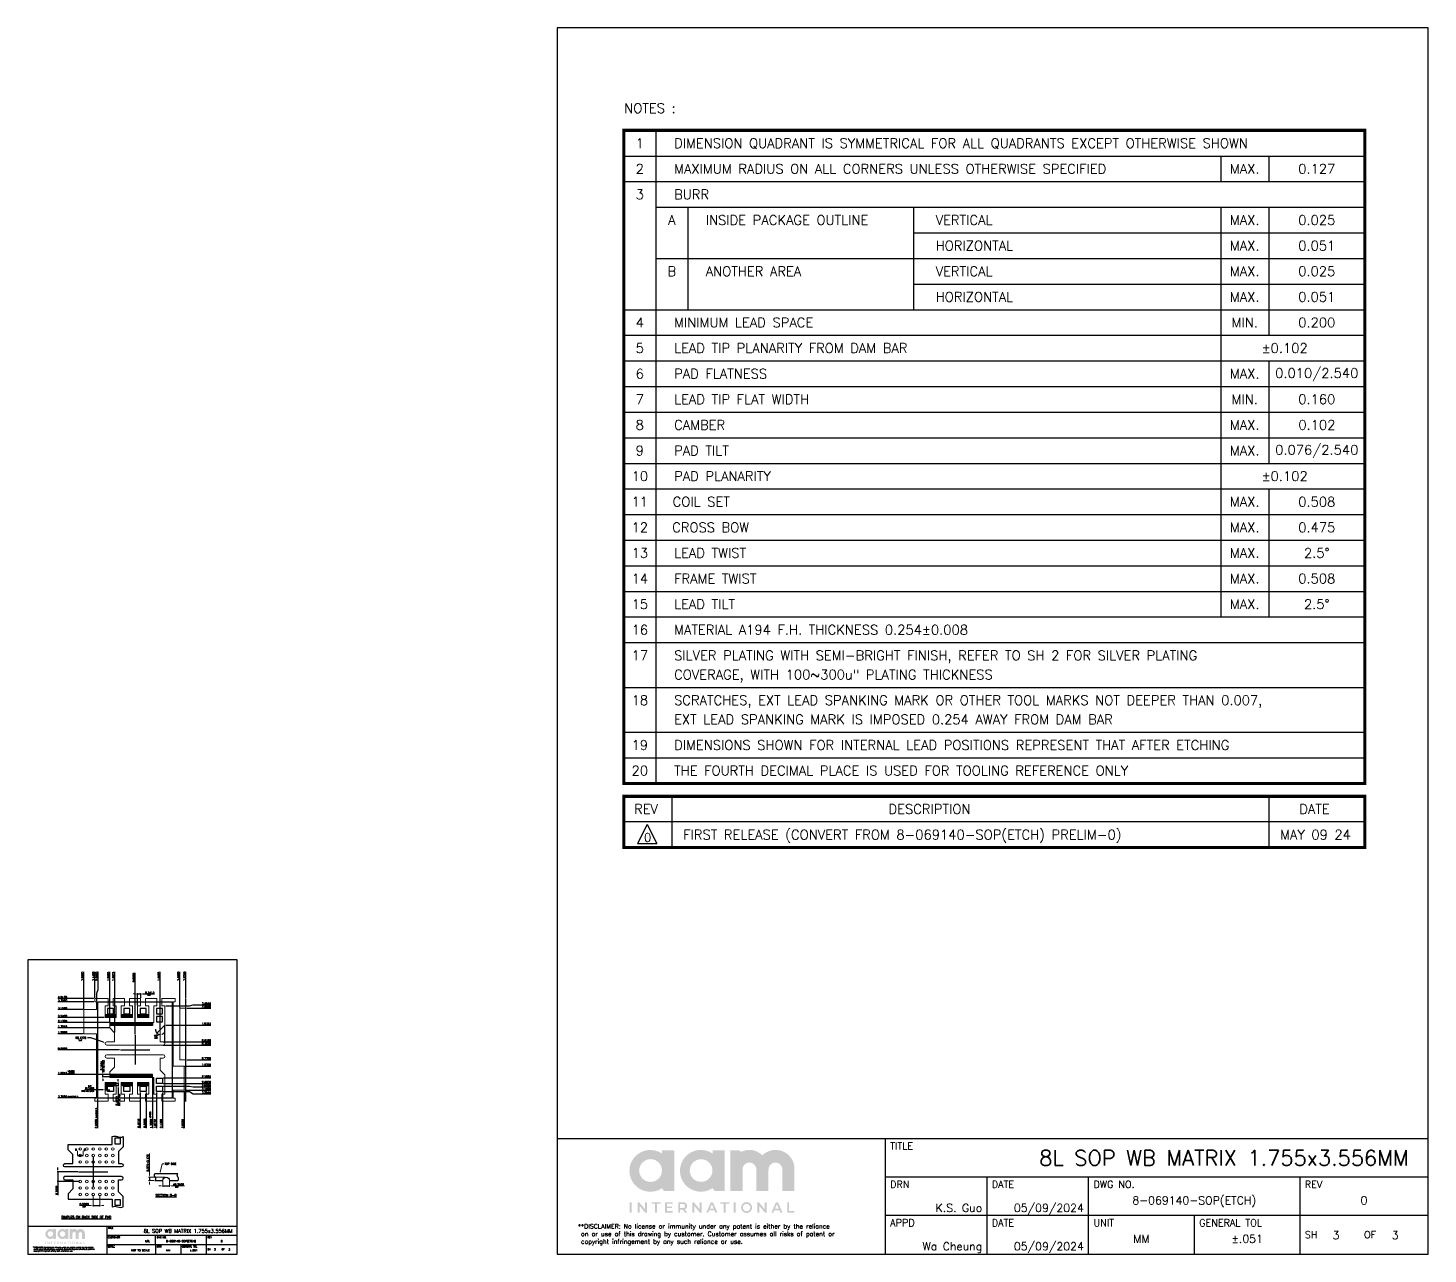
# Model space of a CAD drawing. Extents: x 1255 to 1552, y 205 to 435.
# Drawn here: x 1442.9 to 1552.2, y 204.8 to 300.5 of the extents above; entities that cross this region are included whole.
import ezdxf
from ezdxf.enums import TextEntityAlignment as Align
from ezdxf.lldxf.tags import DXFTag

# ---------------------------------------------------------------- set-up
doc = ezdxf.new("R2010")
doc.units = 0
for name, color, linetype in [('CEN', 2, 'CENTER'), ('COIN-LINE', 4, 'Continuous'), ('DIM', 7, 'Continuous'), ('DRAWING-SHEET', 6, 'Continuous'), ('LF-LINE', 1, 'Continuous'), ('PKG-OUT', 3, 'HIDDEN'), ('PLOTTING-AREA', 5, 'Continuous')]:
    doc.layers.add(name, color=color, linetype=linetype)
doc.styles.add('5.0-8.0 UNIT', font='SIMPLEX.shx', dxfattribs={"height": 0.15})
doc.styles.add('SIMPLEX', font='SIMPLEX.shx', dxfattribs={"height": 1})
tags = doc.linetypes.add('CENTER', pattern=[2, 1.25, -0.25, 0.25, -0.25]).pattern_tags.tags
tags[10:11] = [DXFTag(74, 4), DXFTag(75, 0), DXFTag(340, '0'), DXFTag(46, 1.0), DXFTag(50, 0.0), DXFTag(44, 0.0), DXFTag(45, 0.0)]
tags[8:9] = [DXFTag(74, 4), DXFTag(75, 0), DXFTag(340, '0'), DXFTag(46, 1.0), DXFTag(50, 0.0), DXFTag(44, 0.0), DXFTag(45, 0.0)]
tags[6:7] = [DXFTag(74, 4), DXFTag(75, 0), DXFTag(340, '0'), DXFTag(46, 1.0), DXFTag(50, 0.0), DXFTag(44, 0.0), DXFTag(45, 0.0)]
tags[4:5] = [DXFTag(74, 4), DXFTag(75, 0), DXFTag(340, '0'), DXFTag(46, 1.0), DXFTag(50, 0.0), DXFTag(44, 0.0), DXFTag(45, 0.0)]
tags = doc.linetypes.add('HIDDEN', pattern=[0.375, 0.25, -0.125]).pattern_tags.tags
tags[6:7] = [DXFTag(74, 4), DXFTag(75, 0), DXFTag(340, '0'), DXFTag(46, 1.0), DXFTag(50, 0.0), DXFTag(44, 0.0), DXFTag(45, 0.0)]
tags[4:5] = [DXFTag(74, 4), DXFTag(75, 0), DXFTag(340, '0'), DXFTag(46, 1.0), DXFTag(50, 0.0), DXFTag(44, 0.0), DXFTag(45, 0.0)]
doc.dimstyles.new('5.0-8.0 UNIT', dxfattribs={"dimtxt": 0.15, "dimasz": 0.16, "dimexe": 0.05, "dimexo": 0.05, "dimgap": 0.025, "dimtad": 1, "dimdec": 4, "dimzin": 1, "dimdsep": 46, "dimtxsty": '5.0-8.0 UNIT', "dimcen": 0.0625, "dimdle": 1.25, "dimadec": 0, "dimazin": 0, "dimtfac": 1, "dimtdec": 4, "dimtmove": 0, "dimatfit": 3, "dimfxl": 0, "dimtolj": 1, "dimtzin": 0, "dimarcsym": 0})

# ---------------------------------------------------------------- blocks, each defined once
blk = doc.blocks.new('INT')
at = {"lineweight": 0}
blk.add_line((-3, -0.13), (-3, -0.13), dxfattribs=at)
blk.add_lwpolyline([(-2.1, -3.45), (-2.34, -3.45), (-2.34, -2.54), (-1.47, -2.54), (-1.47, -3.45), (-1.71, -3.45), (-1.71, -4.01), (-0.83, -4.01), (-0.83, -3.45), (-1.07, -3.45), (-1.07, -2.54), (-0.2, -2.54), (-0.2, -3.45), (-0.44, -3.45), (-0.44, -4.01), (0.44, -4.01), (0.44, -3.45), (0.2, -3.45), (0.2, -2.54), (1.07, -2.54), (1.07, -3.45), (0.83, -3.45), (0.83, -4.01), (1.71, -4.01), (1.71, -3.45), (1.47, -3.45), (1.47, -2.14), (-1.97, -2.14), (-1.97, -1.72), (-1.59, -1.34), (-1.59, -0.63), (-2.21, -0.63, -1), (-2.21, -0.38), (2.21, -0.38, -1), (2.21, -0.63), (1.97, -0.63), (1.97, -1.57), (2.34, -1.94), (2.34, -3.45), (2.1, -3.45), (2.1, -4.01), (3.14, -4.01), (3.14, -3.76), (2.99, -3.76), (2.99, -3.15), (3.83, -3.15), (3.83, -1.27), (2.99, -1.27), (2.99, 3.76), (2.99, 3.76), (3.14, 3.76), (3.14, 4.01), (2.1, 4.01), (2.1, 3.45), (2.34, 3.45), (2.34, 1.94), (1.97, 1.57), (1.97, 0.63), (2.21, 0.63, -1), (2.21, 0.38), (-2.21, 0.38, -1), (-2.21, 0.63), (-1.59, 0.63), (-1.59, 1.34), (-1.97, 1.72), (-1.97, 2.14), (1.47, 2.14), (1.47, 3.45), (1.71, 3.45), (1.71, 4.01), (0.83, 4.01), (0.83, 3.45), (1.07, 3.45), (1.07, 2.54), (0.2, 2.54), (0.2, 3.45), (0.44, 3.45), (0.44, 4.01), (-0.44, 4.01), (-0.44, 3.45), (-0.2, 3.45), (-0.2, 2.54), (-1.07, 2.54), (-1.07, 3.45), (-0.83, 3.45), (-0.83, 4.01), (-1.71, 4.01), (-1.71, 3.45), (-1.47, 3.45), (-1.47, 2.54), (-2.34, 2.54), (-2.34, 3.45), (-2.1, 3.45), (-2.1, 4.01), (-3.15, 4.01), (-3.15, 3.76), (-3, 3.76), (-3, 3.15), (-4, 3.15), (-4, 1.27), (-3, 1.27), (-3, -0.13), (-3, -3.76), (-3.15, -3.76), (-3.15, -4.01), (-2.1, -4.01)], format="xyb", close=True, dxfattribs=at)
for points in [[(-2.14, 2.82), (-1.67, 2.82), (-1.67, 3.25), (-2.14, 3.25)], [(-0.87, 2.82), (-0.4, 2.82), (-0.4, 3.25), (-0.87, 3.25)], [(0.4, 2.82), (0.87, 2.82), (0.87, 3.25), (0.4, 3.25)], [(1.67, 2.82), (2.14, 2.82), (2.14, 3.25), (1.67, 3.25)], [(1.67, 2.19), (2.14, 2.19), (2.14, 2.62), (1.67, 2.62)], [(1.67, -2.19), (2.14, -2.19), (2.14, -2.62), (1.67, -2.62)], [(-2.14, -2.82), (-1.67, -2.82), (-1.67, -3.25), (-2.14, -3.25)], [(-0.87, -2.82), (-0.4, -2.82), (-0.4, -3.25), (-0.87, -3.25)], [(0.4, -2.82), (0.87, -2.82), (0.87, -3.25), (0.4, -3.25)], [(1.67, -2.82), (2.14, -2.82), (2.14, -3.25), (1.67, -3.25)]]:
    blk.add_lwpolyline(points, close=True)
at = {"layer": 'PKG-OUT'}
blk.add_lwpolyline([(2.92, 3.74), (-2.92, 3.74), (-2.92, -3.75), (2.92, -3.75)], close=True, dxfattribs=at)
blk = doc.blocks.new('TABLE')
at = {"layer": 'PLOTTING-AREA', "true_color": 0xaa312c}
h = blk.add_hatch(color=15, dxfattribs=at)
h.dxf.hatch_style = 1
h.paths.add_polyline_path([(18.29, 16.19), (16.37, 16.19), (16.37, 15.71, 1.889057), (16.39, 10.31, 0.380764), (16.98, 9.82), (18.29, 9.82)])
h.paths.add_polyline_path([(16.35, 13.03, -1), (12.8, 13.03, -1)], flags=16)
h.paths.add_polyline_path([(26.18, 16.19), (24.26, 16.19), (24.26, 15.71, 1.889057), (24.29, 10.31, 0.380764), (24.87, 9.82), (26.18, 9.82)])
h.paths.add_polyline_path([(24.24, 13.03, -1), (20.69, 13.03, -1)], flags=16)
h.paths.add_polyline_path([(28.74, 15.96, 0.127425), (28.29, 16.19), (27.04, 16.19), (27.04, 9.82), (28.94, 9.82), (28.94, 13.14, -1.057833), (31.09, 13.14), (31.09, 9.82), (32.99, 9.82), (32.99, 13.14, -1.055561), (35.15, 13.14), (35.15, 9.82), (37.06, 9.82), (37.06, 13.4, 0.652706), (32.05, 15.43, 0.324597)])
at = {"layer": 'PLOTTING-AREA'}
h = blk.add_hatch(color=7, dxfattribs=at)
h.dxf.hatch_style = 1
h.paths.add_polyline_path([(11.32, 6.45), (11.62, 6.45), (11.62, 8.08), (11.32, 8.08)])
h.paths.add_polyline_path([(12.86, 7.53), (13.76, 6.45), (14.02, 6.45), (14.02, 8.08), (13.71, 8.08), (13.71, 6.98), (12.79, 8.08), (12.56, 8.08), (12.56, 6.45), (12.86, 6.45)])
h.paths.add_polyline_path([(15.27, 7.83), (15.27, 6.45), (15.57, 6.45), (15.57, 7.83), (16.13, 7.83), (16.13, 8.08), (14.73, 8.08), (14.73, 7.83)])
h.paths.add_polyline_path([(16.85, 8.08), (16.85, 6.45), (18.05, 6.45), (18.05, 6.7), (17.15, 6.7), (17.15, 7.15), (17.94, 7.15), (17.94, 7.4), (17.15, 7.4), (17.15, 7.83), (18.05, 7.83), (18.05, 8.08)])
h.paths.add_polyline_path([(18.91, 8.08), (18.91, 6.45), (19.21, 6.45), (19.21, 6.93), (19.64, 6.93), (19.98, 6.45), (20.32, 6.45), (19.94, 6.99, 0.813597), (19.71, 8.08)])
h.paths.add_polyline_path([(19.21, 7.83), (19.7, 7.83, -0.813374), (19.7, 7.18), (19.21, 7.18)], flags=16)
h.paths.add_polyline_path([(21.11, 6.45), (21.41, 6.45), (21.41, 7.53), (22.31, 6.45), (22.57, 6.45), (22.57, 8.08), (22.26, 8.08), (22.26, 6.98), (21.35, 8.08), (21.11, 8.08)])
h.paths.add_polyline_path([(23.27, 6.45), (23.58, 6.45), (23.74, 6.82), (24.56, 6.82), (24.72, 6.45), (25.03, 6.45), (24.31, 8.08), (23.99, 8.08)])
h.paths.add_polyline_path([(24.15, 7.78), (24.46, 7.06), (23.84, 7.06)], flags=16)
h.paths.add_polyline_path([(26, 7.83), (26, 6.45), (26.3, 6.45), (26.3, 7.83), (26.86, 7.83), (26.86, 8.08), (25.46, 8.08), (25.46, 7.83)])
h.paths.add_polyline_path([(27.57, 6.45), (27.87, 6.45), (27.87, 8.08), (27.57, 8.08)])
h.paths.add_polyline_path([(28.71, 7.27, 1), (30.44, 7.27, 1)])
h.paths.add_polyline_path([(30.15, 7.27, -1), (29, 7.27, -1)], flags=16)
h.paths.add_polyline_path([(31.5, 8.08), (31.26, 8.08), (31.26, 6.45), (31.56, 6.45), (31.56, 7.53), (32.46, 6.45), (32.72, 6.45), (32.72, 8.08), (32.41, 8.08), (32.41, 6.98)])
h.paths.add_polyline_path([(34.48, 8.08), (34.15, 8.08), (33.43, 6.45), (33.74, 6.45), (33.91, 6.82), (34.73, 6.82), (34.89, 6.45), (35.2, 6.45)])
h.paths.add_polyline_path([(34.32, 7.78), (34.62, 7.06), (34.01, 7.06)], flags=16)
h.paths.add_polyline_path([(35.91, 6.45), (37.06, 6.45), (37.06, 6.7), (36.2, 6.7), (36.2, 8.08), (35.91, 8.08)])
for p, q in [((136, 18), (0, 18)), ((136, 12), (51.25, 12)), ((83, 6), (83, 12)), ((136, 6), (51.25, 6)), ((99.5, 6), (99.5, 0))]:
    blk.add_line(p, q, dxfattribs=at)
blk.add_lwpolyline([(0, 191.5), (0, 0), (136, 0), (136, 191.5)], close=True, dxfattribs=at)
for points in [[(51.25, 18), (51.25, 0)], [(116, 12), (116, 0)], [(83, 6), (83, 0)]]:
    blk.add_lwpolyline(points, dxfattribs=at)
at = {"layer": 'PLOTTING-AREA', "color": 7, "style": 'SIMPLEX'}
for s, p in [('TITLE', (52, 16.32)), ('CUSTOMER', (52, 10.32)), ('DWG NO.', (83.75, 10.32)), ('REV', (116.75, 10.32)), ('SCALE', (52, 4.33)), ('UNIT', (83.75, 4.33)), ('GENERAL TOL', (100.25, 4.33))]:
    blk.add_text(s, height=1.1, dxfattribs=at).set_placement(p)
blk.add_text('NOT TO SCALE', height=1.25, dxfattribs=at).set_placement((79.25, 3), align=Align.TOP_RIGHT)
for s, p in [('SH', (116.75, 3)), ('OF', (126, 3))]:
    blk.add_text(s, height=1.1, dxfattribs=at).set_placement(p, align=Align.MIDDLE_LEFT)
at = {"layer": 'PLOTTING-AREA', "color": 7, "insert": (3.25, 4.69), "char_height": 0.7106, "width": 50.2084, "attachment_point": 1, "style": 'SIMPLEX'}
blk.add_mtext('**DISCLAIMER: No license or immunity under any patent is either by the reliance \\P on or use of this drawing by customer. Customer assumes all risks of patent or\\P copyright infringement by any such reliance or use.', dxfattribs=at)
blk = doc.blocks.new('TABLE1')
at = {"layer": 'DRAWING-SHEET', "true_color": 0xaa312c}
h = blk.add_hatch(color=15, dxfattribs=at)
h.dxf.hatch_style = 1
h.paths.add_polyline_path([(14.15, 17.1), (13.18, 17.1), (13.18, 16.85, 1.889057), (13.2, 14.15, 0.380764), (13.49, 13.91), (14.15, 13.91)])
h.paths.add_polyline_path([(13.18, 15.52, -1), (11.4, 15.52, -1)], flags=16)
h.paths.add_polyline_path([(18.09, 17.1), (17.13, 17.1), (17.13, 16.85, 1.889057), (17.14, 14.15, 0.380764), (17.44, 13.91), (18.09, 13.91)])
h.paths.add_polyline_path([(17.12, 15.52, -1), (15.35, 15.52, -1)], flags=16)
h.paths.add_polyline_path([(19.37, 16.98, 0.127425), (19.14, 17.1), (18.52, 17.1), (18.52, 13.91), (19.47, 13.91), (19.47, 15.57, -1.057833), (20.55, 15.57), (20.55, 13.91), (21.5, 13.91), (21.5, 15.57, -1.055561), (22.58, 15.57), (22.58, 13.91), (23.53, 13.91), (23.53, 15.7, 0.652706), (21.02, 16.71, 0.324597)])
at = {"layer": 'DRAWING-SHEET'}
h = blk.add_hatch(color=7, dxfattribs=at)
h.dxf.hatch_style = 1
h.paths.add_polyline_path([(10.66, 12.22), (10.81, 12.22), (10.81, 13.04), (10.66, 13.04)])
h.paths.add_polyline_path([(11.43, 12.76), (11.88, 12.22), (12.01, 12.22), (12.01, 13.04), (11.86, 13.04), (11.86, 12.49), (11.4, 13.04), (11.28, 13.04), (11.28, 12.22), (11.43, 12.22)])
h.paths.add_polyline_path([(12.64, 12.92), (12.64, 12.22), (12.79, 12.22), (12.79, 12.92), (13.07, 12.92), (13.07, 13.04), (12.37, 13.04), (12.37, 12.92)])
h.paths.add_polyline_path([(13.43, 13.04), (13.43, 12.22), (14.02, 12.22), (14.02, 12.35), (13.57, 12.35), (13.57, 12.58), (13.97, 12.58), (13.97, 12.7), (13.57, 12.7), (13.57, 12.92), (14.02, 12.92), (14.02, 13.04)])
h.paths.add_polyline_path([(14.46, 13.04), (14.46, 12.22), (14.6, 12.22), (14.6, 12.47), (14.82, 12.47), (14.99, 12.22), (15.16, 12.22), (14.97, 12.49, 0.813597), (14.85, 13.04)])
h.paths.add_polyline_path([(14.6, 12.91), (14.85, 12.91, -0.813374), (14.85, 12.59), (14.6, 12.59)], flags=16)
h.paths.add_polyline_path([(15.56, 12.22), (15.71, 12.22), (15.71, 12.76), (16.15, 12.22), (16.29, 12.22), (16.29, 13.04), (16.13, 13.04), (16.13, 12.49), (15.67, 13.04), (15.56, 13.04)])
h.paths.add_polyline_path([(16.64, 12.22), (16.79, 12.22), (16.87, 12.41), (17.28, 12.41), (17.36, 12.22), (17.52, 12.22), (17.16, 13.04), (16.99, 13.04)])
h.paths.add_polyline_path([(17.08, 12.89), (17.23, 12.53), (16.92, 12.53)], flags=16)
h.paths.add_polyline_path([(18, 12.92), (18, 12.22), (18.15, 12.22), (18.15, 12.92), (18.43, 12.92), (18.43, 13.04), (17.73, 13.04), (17.73, 12.92)])
h.paths.add_polyline_path([(18.78, 12.22), (18.93, 12.22), (18.93, 13.04), (18.78, 13.04)])
h.paths.add_polyline_path([(19.36, 12.63, 1), (20.22, 12.63, 1)])
h.paths.add_polyline_path([(20.08, 12.63, -1), (19.5, 12.63, -1)], flags=16)
h.paths.add_polyline_path([(20.75, 13.04), (20.63, 13.04), (20.63, 12.22), (20.78, 12.22), (20.78, 12.76), (21.23, 12.22), (21.36, 12.22), (21.36, 13.04), (21.21, 13.04), (21.21, 12.49)])
h.paths.add_polyline_path([(22.24, 13.04), (22.08, 13.04), (21.72, 12.22), (21.87, 12.22), (21.95, 12.41), (22.36, 12.41), (22.44, 12.22), (22.6, 12.22)])
h.paths.add_polyline_path([(22.16, 12.89), (22.31, 12.53), (22, 12.53)], flags=16)
h.paths.add_polyline_path([(22.96, 12.22), (23.53, 12.22), (23.53, 12.35), (23.1, 12.35), (23.1, 13.04), (22.96, 13.04)])
for p, q in [((73, 18), (5, 18)), ((73, 15), (30.62, 15)), ((38.56, 15), (38.56, 9)), ((46.5, 9), (46.5, 15)), ((73, 12), (30.62, 12)), ((54.75, 12), (54.75, 9))]:
    blk.add_line(p, q, dxfattribs=at)
blk.add_lwpolyline([(5, 104.75), (5, 9), (73, 9), (73, 104.75)], close=True, dxfattribs=at)
for points in [[(30.62, 18), (30.62, 9)], [(63, 15), (63, 9)]]:
    blk.add_lwpolyline(points, dxfattribs=at)
at = {"layer": 'DRAWING-SHEET', "color": 7, "style": 'SIMPLEX'}
for s, p in [('TITLE', (31, 17.16)), ('DRN', (31, 14.16)), ('DATE', (38.94, 14.16)), ('DWG NO.', (46.88, 14.16)), ('REV', (63.38, 14.16)), ('APPD', (31, 11.16)), ('DATE', (38.94, 11.16)), ('UNIT', (46.88, 11.16)), ('GENERAL TOL', (55.13, 11.16))]:
    blk.add_text(s, height=0.55, dxfattribs=at).set_placement(p)
for s, p in [('SH', (63.38, 10.5)), ('OF', (68, 10.5))]:
    blk.add_text(s, height=0.55, dxfattribs=at).set_placement(p, align=Align.MIDDLE_LEFT)
at = {"layer": 'DRAWING-SHEET', "color": 7, "insert": (6.62, 11.34), "char_height": 0.3553, "width": 25.1042, "attachment_point": 1, "style": 'SIMPLEX'}
blk.add_mtext('**DISCLAIMER: No license or immunity under any patent is either by the reliance \\P on or use of this drawing by customer. Customer assumes all risks of patent or\\P copyright infringement by any such reliance or use.', dxfattribs=at)
blk = doc.blocks.new('*D5')
at = {"layer": 'Defpoints', "color": 0, "transparency": 16777216}
for p in [(1451.43, 224.15), (1451.68, 225.07), (1451.68, 224.71)]:
    blk.add_point(p, dxfattribs=at)
at = {"layer": 'DIM', "color": 0, "lineweight": -2, "transparency": 16777216}
for p, q in [((1451.27, 225.07), (1451.11, 225.07)), ((1451.43, 224.2), (1451.43, 225.12)), ((1451.43, 225.07), (1451.68, 225.07)), ((1451.68, 224.76), (1451.68, 225.12)), ((1451.84, 225.07), (1452.76, 225.07))]:
    blk.add_line(p, q, dxfattribs=at)
at = {"layer": 'DIM', "color": 0, "transparency": 16777216}
for points in [[(1451.27, 225.09), (1451.27, 225.04), (1451.43, 225.07)], [(1451.84, 225.09), (1451.84, 225.04), (1451.68, 225.07)]]:
    blk.add_solid(points, dxfattribs=at)
at = {"layer": 'DIM', "color": 0, "transparency": 16777216, "insert": (1452.38, 225.17), "char_height": 0.15, "attachment_point": 5, "style": '5.0-8.0 UNIT'}
blk.add_mtext('\\A1;0.2413', dxfattribs=at)

msp = doc.modelspace()

# ---------------------------------------------------------------- hatches: boundary and pattern name
at = {"layer": 'PKG-OUT'}
h = msp.add_hatch(dxfattribs=at)
h.set_pattern_fill('ANSI31', color=256, scale=0.02)
h.set_pattern_definition([(45, (-19.71186, -23.286616), (-0.0449012806, 0.0449012806), [])])
h.paths.add_polyline_path([(1449.31288, 218.7746), (1449.31288, 218.6102), (1452.59028, 218.6102), (1452.59028, 218.7746)])
h.paths.add_polyline_path([(1449.70818, 217.9312), (1449.70818, 218.1062), (1448.94458, 218.1062), (1448.94458, 217.9312)])
h.paths.add_polyline_path([(1450.21458, 218.1062), (1450.21458, 217.9312), (1450.97818, 217.9312), (1450.97818, 218.1062)])
h.paths.add_polyline_path([(1451.48458, 218.1062), (1451.48458, 217.9312), (1452.24818, 217.9312), (1452.24818, 218.1062)])
h.paths.add_polyline_path([(1452.59028, 222.6178), (1452.59028, 222.7822), (1449.31288, 222.7822), (1449.31288, 222.6178)])
h.paths.add_polyline_path([(1449.70818, 223.2862), (1449.70818, 223.4612), (1448.94458, 223.4612), (1448.94458, 223.2862)])
h.paths.add_polyline_path([(1450.97818, 223.2862), (1450.97818, 223.4612), (1450.21458, 223.4612), (1450.21458, 223.2862)])
h.paths.add_polyline_path([(1452.24818, 223.2862), (1452.24818, 223.4612), (1451.48458, 223.4612), (1451.48458, 223.2862)])

# ---------------------------------------------------------------- linework, layer by layer
at = {"layer": 'CEN'}
msp.add_line((1455.20738, 216.683), (1455.20738, 224.7094), dxfattribs=at)
at = {"layer": 'CEN', "linetype": 'CENTER'}
for p, q in [((1451.23138, 221.8412), (1451.23138, 219.5512)), ((1450.08638, 220.6962), (1452.37638, 220.6962)), ((1447.97029, 212.33193), (1447.97029, 210.04193)), ((1446.82529, 211.18693), (1449.11529, 211.18693))]:
    msp.add_line(p, q, dxfattribs=at)
at = {"layer": 'COIN-LINE'}
for p, q in [((1491.22917, 238.31245), (1490.47917, 236.81245)), ((1491.22917, 238.31245), (1491.97917, 236.81245)), ((1490.47917, 236.81245), (1491.97917, 236.81245)), ((1447.23638, 225.1294), (1447.23638, 225.4294)), ((1448.08638, 225.1294), (1448.08638, 225.4294)), ((1448.23638, 225.1294), (1448.35638, 225.4294)), ((1449.26288, 225.1294), (1449.26288, 225.4294)), ((1449.64388, 225.1294), (1449.64388, 225.4294)), ((1451.23138, 225.03455), (1451.23138, 225.33455)), ((1453.19988, 225.1294), (1453.19988, 225.4294)), ((1454.72638, 225.1294), (1454.72638, 225.4294)), ((1455.20738, 225.1294), (1455.20738, 225.4294)), ((1446.89303, 224.7094), (1446.59303, 224.7094)), ((1446.89303, 224.4552), (1446.59303, 224.4552)), ((1455.47738, 224.1506), (1455.77738, 224.2252)), ((1446.89303, 223.8462), (1446.59303, 223.8462)), ((1446.89303, 223.2362), (1446.59303, 223.2362)), ((1455.47738, 223.9552), (1455.77738, 223.9552)), ((1446.89303, 222.8322), (1446.59303, 222.8322)), ((1446.89303, 222.41796), (1446.59303, 222.41796)), ((1446.89303, 221.9662), (1446.59303, 221.9662)), ((1455.47738, 222.6345), (1455.77738, 222.6345)), ((1455.47738, 221.3312), (1455.77738, 221.3312)), ((1455.47738, 221.0772), (1455.77738, 221.0772)), ((1446.89303, 220.6962), (1446.59303, 220.6962)), ((1455.47738, 219.9262), (1455.77738, 219.92888)), ((1446.89303, 218.7746), (1446.59303, 218.7746)), ((1455.47738, 219.4262), (1455.77738, 219.4262)), ((1455.47738, 218.5106), (1455.77738, 218.5106)), ((1455.47738, 218.0762), (1455.77738, 218.0762)), ((1455.47738, 217.8762), (1455.77738, 217.8062)), ((1446.89303, 216.9512), (1446.59303, 216.9512)), ((1455.47738, 217.5462), (1455.77738, 217.5462)), ((1455.47738, 217.4418), (1455.77738, 217.2762)), ((1448.31138, 216.263), (1448.31138, 215.963)), ((1451.63458, 216.263), (1451.63458, 215.963)), ((1452.09818, 216.263), (1452.09818, 215.963)), ((1452.59028, 216.263), (1452.59028, 215.963)), ((1452.90458, 216.263), (1452.90458, 215.963)), ((1453.36818, 216.263), (1453.36818, 215.963)), ((1455.05738, 216.263), (1455.05738, 215.963))]:
    msp.add_line(p, q, dxfattribs=at)
at = {"layer": 'DIM'}
for p, q in [((1447.23638, 225.4294), (1447.23638, 226.8094)), ((1448.08638, 225.4294), (1448.08638, 226.8094)), ((1448.35638, 225.4294), (1448.35638, 226.8094)), ((1449.26288, 225.4294), (1449.26288, 226.8094)), ((1449.64388, 225.4294), (1449.64388, 226.8094)), ((1451.23138, 225.33455), (1451.23138, 226.71455)), ((1453.19988, 225.4294), (1453.19988, 226.8094)), ((1454.72638, 225.4294), (1454.72638, 226.8094)), ((1455.20738, 225.4294), (1455.20738, 226.8094)), ((1446.59303, 224.7094), (1445.21303, 224.7094)), ((1446.59303, 224.4552), (1445.21303, 224.4552)), ((1448.02638, 224.7094), (1446.89303, 224.7094)), ((1448.02638, 224.4552), (1446.89303, 224.4552)), ((1447.23638, 223.9062), (1447.23638, 225.1294)), ((1448.08638, 224.7694), (1448.08638, 225.1294)), ((1448.23638, 224.5152), (1448.23638, 225.1294)), ((1449.26288, 222.8922), (1449.26288, 225.1294)), ((1449.64388, 222.09696), (1449.64388, 225.1294)), ((1451.23138, 221.9012), (1451.23138, 225.03455)), ((1453.19988, 222.3262), (1453.19988, 225.1294)), ((1453.62818, 224.1506), (1455.47738, 224.1506)), ((1454.72638, 224.0106), (1454.72638, 225.1294)), ((1455.20738, 224.7694), (1455.20738, 225.1294)), ((1455.77738, 224.2252), (1457.15738, 224.2252)), ((1446.59303, 223.8462), (1445.21303, 223.8462)), ((1446.59303, 223.2362), (1445.21303, 223.2362)), ((1447.17638, 223.8462), (1446.89303, 223.8462)), ((1448.83458, 223.2362), (1446.89303, 223.2362)), ((1455.26738, 223.9552), (1455.47738, 223.9552)), ((1455.77738, 223.9552), (1457.15738, 223.9552)), ((1446.59303, 222.8322), (1445.21303, 222.8322)), ((1446.59303, 222.41796), (1445.21303, 222.41796)), ((1446.59303, 221.9662), (1445.21303, 221.9662)), ((1449.20288, 222.8322), (1446.89303, 222.8322)), ((1449.20288, 222.41796), (1446.89303, 222.41796)), ((1447.17638, 221.9662), (1446.89303, 221.9662)), ((1453.16453, 222.23085), (1452.90566, 221.97198)), ((1453.56818, 221.2642), (1453.56818, 222.5745)), ((1453.62818, 222.6345), (1455.47738, 222.6345)), ((1455.77738, 222.6345), (1457.15738, 222.6345)), ((1453.44118, 221.3312), (1455.47738, 221.3312)), ((1453.44118, 221.0772), (1455.47738, 221.0772)), ((1455.77738, 221.3312), (1457.15738, 221.3312)), ((1455.77738, 221.0772), (1457.15738, 221.0772)), ((1446.59303, 220.6962), (1445.21303, 220.6962)), ((1450.02638, 220.6962), (1446.89303, 220.6962)), ((1448.71641, 218.9346), (1448.71641, 219.88746)), ((1455.26738, 219.9262), (1455.47738, 219.9262)), ((1455.77738, 219.92888), (1457.15738, 219.92888)), ((1446.59303, 218.7746), (1445.21303, 218.7746)), ((1449.25288, 218.7746), (1446.89303, 218.7746)), ((1448.71641, 218.6102), (1448.71641, 218.7746)), ((1455.11738, 219.4262), (1455.47738, 219.4262)), ((1455.77738, 219.4262), (1457.15738, 219.4262)), ((1448.73458, 217.58534), (1447.31268, 217.58534)), ((1449.25288, 218.6102), (1448.66641, 218.6102)), ((1448.71641, 218.4502), (1448.71641, 218.2902)), ((1448.94458, 217.58534), (1448.89458, 217.58534)), ((1448.94458, 217.8812), (1448.94458, 217.53534)), ((1449.10458, 217.58534), (1449.26458, 217.58534)), ((1449.75818, 218.1062), (1449.95828, 218.1062)), ((1449.75818, 217.9312), (1449.95828, 217.9312)), ((1449.90828, 218.2662), (1449.90828, 218.4262)), ((1449.90828, 218.1062), (1449.90828, 217.9312)), ((1449.90828, 217.7712), (1449.90828, 216.33945)), ((1452.59028, 218.5502), (1452.59028, 216.263)), ((1453.42818, 218.5106), (1455.47738, 218.5106)), ((1453.42818, 218.0762), (1455.47738, 218.0762)), ((1453.42818, 217.8762), (1455.47738, 217.8762)), ((1455.77738, 218.5106), (1457.15738, 218.5106)), ((1455.77738, 218.0762), (1457.15738, 218.0762)), ((1455.77738, 217.8062), (1457.15738, 217.8062)), ((1446.59303, 216.9512), (1445.21303, 216.9512)), ((1448.25138, 216.9512), (1446.89303, 216.9512)), ((1448.31138, 216.8912), (1448.31138, 216.263)), ((1451.63458, 217.3818), (1451.63458, 216.263)), ((1452.09818, 217.3818), (1452.09818, 216.263)), ((1452.90458, 217.3818), (1452.90458, 216.263)), ((1453.36818, 217.3818), (1453.36818, 216.263)), ((1453.42818, 217.4418), (1455.47738, 217.4418)), ((1455.05738, 217.4862), (1455.05738, 216.263)), ((1455.11738, 217.5462), (1455.47738, 217.5462)), ((1455.77738, 217.5462), (1457.15738, 217.5462)), ((1455.77738, 217.2762), (1457.15738, 217.2762)), ((1448.31138, 215.963), (1448.31138, 214.583)), ((1451.63458, 215.963), (1451.63458, 214.583)), ((1452.09818, 215.963), (1452.09818, 214.583)), ((1452.59028, 215.963), (1452.59028, 214.583)), ((1452.90458, 215.963), (1452.90458, 214.583)), ((1453.36818, 215.963), (1453.36818, 214.583)), ((1455.05738, 215.963), (1455.05738, 214.583)), ((1446.73385, 212.45693), (1447.17473, 212.45693)), ((1446.77529, 211.18693), (1445.16175, 211.18693)), ((1445.21175, 211.34693), (1445.21175, 211.50693)), ((1445.21175, 211.18693), (1445.21175, 209.35776)), ((1446.90429, 210.42493), (1445.16175, 210.42493)), ((1452.35115, 210.7694), (1452.35115, 210.50597)), ((1453.39633, 210.07779), (1453.9232, 210.07779)), ((1447.97029, 208.54402), (1448.47829, 208.54402))]:
    msp.add_line(p, q, dxfattribs=at)
at = {"layer": 'DIM', "linetype": 'ByBlock', "lineweight": -2}
for p, q in [((1447.76779, 221.64567), (1447.51779, 221.64567)), ((1448.76347, 221.30407), (1447.76779, 221.64567))]:
    msp.add_line(p, q, dxfattribs=at)
at = {"layer": 'DIM', "lineweight": 0}
for p, q in [((1446.73385, 212.81493), (1446.73385, 212.45693)), ((1447.17473, 212.81493), (1447.17473, 212.45693)), ((1452.35115, 210.9254), (1452.35115, 212.61001)), ((1453.19818, 211.15889), (1453.35973, 211.79977)), ((1453.35973, 211.79977), (1453.48973, 211.79977)), ((1453.59476, 210.7694), (1452.28615, 210.7694)), ((1452.71132, 210.50597), (1452.28615, 210.50597)), ((1452.35115, 210.34997), (1452.35115, 210.19397)), ((1453.24033, 210.07779), (1453.08433, 210.07779)), ((1453.39633, 210.44097), (1453.39633, 210.01279)), ((1453.9232, 210.44097), (1453.9232, 210.01279)), ((1454.0792, 210.07779), (1455.0972, 210.07779)), ((1447.97029, 209.35893), (1447.97029, 208.47902)), ((1448.47829, 209.35893), (1448.47829, 208.47902)), ((1447.81429, 208.54402), (1446.89973, 208.54402)), ((1448.63429, 208.54402), (1448.79029, 208.54402))]:
    msp.add_line(p, q, dxfattribs=at)
at = {"layer": 'DIM'}
for start, end in [(173.1674288, 270.0000011), (295.2452658, 320.4905315)]:
    msp.add_arc((1453.19988, 222.2662), 0.36608, start, end, dxfattribs=at)
for points in [[(1452.87786, 222.15675), (1452.83282, 222.12819), (1452.94102, 222.00734)], [(1453.36184, 221.90906), (1453.35019, 221.9611), (1453.19988, 221.90012)], [(1448.75536, 221.28043), (1448.90536, 221.2554), (1448.77159, 221.32772)], [(1448.68974, 218.9346), (1448.74307, 218.9346), (1448.71641, 218.7746)], [(1448.68974, 218.4502), (1448.74307, 218.4502), (1448.71641, 218.6102)], [(1448.73458, 217.612), (1448.73458, 217.55867), (1448.89458, 217.58534)], [(1449.10458, 217.612), (1449.10458, 217.55867), (1448.94458, 217.58534)], [(1449.88161, 218.2662), (1449.93494, 218.2662), (1449.90828, 218.1062)], [(1449.88161, 217.7712), (1449.93494, 217.7712), (1449.90828, 217.9312)], [(1445.18508, 211.34693), (1445.23841, 211.34693), (1445.21175, 211.18693)], [(1445.18508, 210.26493), (1445.23841, 210.26493), (1445.21175, 210.42493)], [(1452.32515, 210.9254), (1452.37715, 210.9254), (1452.35115, 210.7694)], [(1452.32515, 210.34997), (1452.37715, 210.34997), (1452.35115, 210.50597)], [(1453.24033, 210.10379), (1453.24033, 210.05179), (1453.39633, 210.07779)], [(1454.0792, 210.10379), (1454.0792, 210.05179), (1453.9232, 210.07779)], [(1447.81429, 208.57002), (1447.81429, 208.51802), (1447.97029, 208.54402)], [(1448.63429, 208.57002), (1448.63429, 208.51802), (1448.47829, 208.54402)]]:
    msp.add_solid(points, dxfattribs=at)
at = {"layer": 'DIM', "lineweight": 0}
for points in [[(1446.70718, 212.69017), (1446.76052, 212.69017), (1446.73385, 212.85019)], [(1447.14806, 212.69017), (1447.2014, 212.69017), (1447.17473, 212.85019)], [(1453.21919, 211.1536), (1453.16641, 211.03284), (1453.17717, 211.16419)]]:
    msp.add_solid(points, dxfattribs=at)
at = {"layer": 'LF-LINE'}
for p, q in [((1489.39885, 292.51179), (1547.26242, 292.51179)), ((1489.39885, 243.51179), (1489.39885, 292.51179)), ((1491.89885, 292.51179), (1491.89885, 241.51179)), ((1489.39885, 290.51179), (1547.26242, 290.51179)), ((1536.01242, 290.51179), (1536.01242, 288.51179)), ((1539.76242, 290.51179), (1539.76242, 288.51179)), ((1489.39885, 288.51179), (1547.26242, 288.51179)), ((1491.89885, 286.51179), (1547.26242, 286.51179)), ((1494.39885, 286.51179), (1494.39885, 278.51179)), ((1512.0297, 286.51179), (1512.0297, 278.51179)), ((1536.01242, 286.51179), (1536.01242, 254.51179)), ((1539.76242, 286.51179), (1539.76242, 276.51179)), ((1512.0297, 284.51179), (1547.26242, 284.51179)), ((1491.89885, 282.51179), (1547.26242, 282.51179)), ((1512.0297, 280.51179), (1547.26242, 280.51179)), ((1489.39885, 278.51179), (1547.26242, 278.51179)), ((1489.39885, 276.51179), (1547.26242, 276.51179)), ((1489.39885, 274.51179), (1547.26242, 274.51179)), ((1539.76242, 274.51179), (1539.76242, 266.51179)), ((1489.39885, 272.51179), (1547.26242, 272.51179)), ((1489.39885, 270.51179), (1547.26242, 270.51179)), ((1489.39885, 268.51179), (1547.26242, 268.51179)), ((1489.39885, 266.51179), (1547.26242, 266.51179)), ((1489.39885, 264.51179), (1547.26242, 264.51179)), ((1539.76242, 264.51179), (1539.76242, 254.51179)), ((1489.39885, 262.51179), (1547.26242, 262.51179)), ((1489.39885, 260.51179), (1547.26242, 260.51179)), ((1489.39885, 258.51179), (1547.26242, 258.51179)), ((1489.39885, 256.51179), (1547.26242, 256.51179)), ((1489.39885, 254.51179), (1547.26242, 254.51179)), ((1489.39885, 252.51179), (1547.26242, 252.51179)), ((1489.39885, 249.01179), (1547.26242, 249.01179)), ((1489.39885, 245.51179), (1547.26242, 245.51179)), ((1489.39885, 243.51179), (1547.26242, 243.51179)), ((1489.39885, 241.51179), (1547.26242, 241.51179)), ((1493.14885, 240.51179), (1493.14885, 236.51179)), ((1539.76242, 240.51179), (1539.76242, 236.51179)), ((1547.26242, 238.51179), (1489.39885, 238.51179))]:
    msp.add_line(p, q, dxfattribs=at)
at = {"layer": 'LF-LINE', "const_width": 0.25}
for points in [[(1547.26242, 241.51179), (1547.26242, 292.51179), (1489.39885, 292.51179), (1489.39885, 241.51179)], [(1489.39885, 240.51179), (1547.26242, 240.51179), (1547.26242, 236.51179), (1489.39885, 236.51179)]]:
    msp.add_lwpolyline(points, close=True, dxfattribs=at)
at = {"layer": 'LF-LINE', "lineweight": 0}
msp.add_lwpolyline([(1455.20738, 219.9262), (1454.72638, 219.9262), (1454.72638, 223.9552), (1455.20738, 223.9552)], dxfattribs=at)
at = {"layer": 'LF-LINE'}
for points in [[(1449.44349, 213.92809, -0.181443344), (1449.87529, 213.92809, 0.181443344), (1450.30709, 213.92809), (1450.30709, 213.12523), (1449.93879, 212.75693), (1449.93879, 211.82193), (1450.18009, 211.82193, -1), (1450.18009, 211.56793), (1445.76049, 211.56793, -1), (1445.76049, 211.82193), (1446.38279, 211.82193), (1446.38279, 212.5277), (1446.00179, 212.9087), (1446.00179, 213.32293), (1449.44349, 213.32293)], [(1453.39633, 210.50597, -1), (1453.9232, 210.50597), (1454.57978, 210.50597, 0.425255437), (1454.57978, 210.7694, -0.425255437), (1454.57978, 211.03284), (1452.77632, 211.03284, 0.425255437), (1452.77632, 210.7694, -0.425255437), (1452.77632, 210.50597)], [(1449.44349, 208.44577, -0.181443344), (1449.87529, 208.44577, 0.181443344), (1450.30709, 208.44577), (1450.30709, 209.24863), (1449.93879, 209.61693), (1449.93879, 210.55193), (1450.18009, 210.55193, 1), (1450.18009, 210.80593), (1445.76049, 210.80593, 1), (1445.76049, 210.55193), (1446.38279, 210.55193), (1446.38279, 209.84617), (1446.00179, 209.46517), (1446.00179, 209.05093), (1449.44349, 209.05093)]]:
    msp.add_lwpolyline(points, format="xyb", close=True, dxfattribs=at)
for points in [[(1449.64349, 213.37253), (1450.10709, 213.37253), (1450.10709, 213.80693), (1449.64349, 213.80693)], [(1449.64349, 208.56693), (1450.10709, 208.56693), (1450.10709, 209.00133), (1449.64349, 209.00133)]]:
    msp.add_lwpolyline(points, close=True, dxfattribs=at)
at = {"layer": 'PKG-OUT'}
for points in [[(1448.94458, 223.2862), (1448.94458, 223.4612), (1449.70818, 223.4612), (1449.70818, 223.2862)], [(1450.21458, 223.2862), (1450.21458, 223.4612), (1450.97818, 223.4612), (1450.97818, 223.2862)], [(1451.48458, 223.2862), (1451.48458, 223.4612), (1452.24818, 223.4612), (1452.24818, 223.2862)], [(1449.31288, 222.7822), (1452.59028, 222.7822), (1452.59028, 222.6178), (1449.31288, 222.6178)], [(1449.31288, 218.6102), (1452.59028, 218.6102), (1452.59028, 218.7746), (1449.31288, 218.7746)], [(1448.94458, 218.1062), (1448.94458, 217.9312), (1449.70818, 217.9312), (1449.70818, 218.1062)], [(1450.21458, 218.1062), (1450.21458, 217.9312), (1450.97818, 217.9312), (1450.97818, 218.1062)], [(1451.48458, 218.1062), (1451.48458, 217.9312), (1452.24818, 217.9312), (1452.24818, 218.1062)]]:
    msp.add_lwpolyline(points, close=True, dxfattribs=at)
at = {"layer": 'PKG-OUT', "linetype": 'HIDDEN', "lineweight": 0}
for centre in [(1446.95429, 212.96493), (1446.95429, 212.45693), (1447.46229, 212.96493), (1447.46229, 212.45693), (1447.97029, 212.96493), (1447.97029, 212.45693), (1448.47829, 212.96493), (1448.47829, 212.45693), (1448.98629, 212.96493), (1448.98629, 212.45693), (1449.49429, 212.96493), (1449.49429, 212.45693), (1446.95429, 211.94893), (1447.46229, 211.94893), (1447.97029, 211.94893), (1448.47829, 211.94893), (1448.98629, 211.94893), (1449.49429, 211.94893), (1446.95429, 210.42493), (1446.95429, 209.91693), (1447.46229, 210.42493), (1447.46229, 209.91693), (1447.97029, 210.42493), (1447.97029, 209.91693), (1448.47829, 210.42493), (1448.47829, 209.91693), (1448.98629, 210.42493), (1448.98629, 209.91693), (1449.49429, 210.42493), (1449.49429, 209.91693), (1446.95429, 209.40893), (1447.46229, 209.40893), (1447.97029, 209.40893), (1448.47829, 209.40893), (1448.98629, 209.40893), (1449.49429, 209.40893)]:
    msp.add_circle(centre, 0.1016, dxfattribs=at)

# ---------------------------------------------------------------- block references
msp.add_blockref('TABLE1', (1479.19885, 195.76179))
at = {"xscale": 0.1200368228204779, "yscale": 0.1200368228204779, "zscale": 0.1200368228204779}
msp.add_blockref('TABLE', (1442.87384, 204.76179), dxfattribs=at)
at = {"layer": 'LF-LINE'}
msp.add_blockref('INT', (1451.23138, 220.6962), dxfattribs=at)

# ---------------------------------------------------------------- texts
at = {"style": 'SIMPLEX'}
for s, p in [('NOTES :', (1489.43344, 293.87074)), ('DIMENSION QUADRANT IS SYMMETRICAL FOR ALL QUADRANTS EXCEPT OTHERWISE SHOWN', (1493.32725, 291.13679)), ('MAXIMUM RADIUS ON ALL CORNERS UNLESS OTHERWISE SPECIFIED', (1493.32725, 289.13679)), ('BURR', (1493.32725, 287.13679)), ('INSIDE PACKAGE OUTLINE', (1495.79794, 285.13679)), ('VERTICAL', (1513.75491, 285.13679)), ('HORIZONTAL', (1513.75491, 283.13679)), ('ANOTHER AREA', (1495.79794, 281.13679)), ('VERTICAL', (1513.75491, 281.13679)), ('HORIZONTAL', (1513.75491, 279.13679)), ('MINIMUM LEAD SPACE ', (1493.32725, 277.13679)), ('LEAD TIP PLANARITY FROM DAM BAR', (1493.32725, 275.13679)), ('PAD FLATNESS', (1493.32725, 273.13679)), ('LEAD TIP FLAT WIDTH', (1493.32725, 271.13679)), ('CAMBER', (1493.32725, 269.13679)), ('PAD TILT', (1493.32725, 267.13679)), ('PAD PLANARITY ', (1493.32725, 265.13679)), ('COIL SET', (1493.21546, 263.13679)), ('CROSS BOW', (1493.17674, 261.13679)), ('LEAD TWIST', (1493.32725, 259.13679)), ('FRAME TWIST', (1493.32725, 257.13679)), ('LEAD TILT', (1493.32725, 255.13679)), ('MATERIAL A194 F.H. THICKNESS 0.254%%P0.008', (1493.32725, 253.13679)), ('SILVER PLATING WITH SEMI-BRIGHT FINISH, REFER TO SH 2 FOR SILVER PLATING', (1493.32725, 251.13679)), ('COVERAGE, WITH 100~300u" PLATING THICKNESS', (1493.32725, 249.63679)), ('SCRATCHES, EXT LEAD SPANKING MARK OR OTHER TOOL MARKS NOT DEEPER THAN 0.007,', (1493.32725, 247.63679)), ('EXT LEAD SPANKING MARK IS IMPOSED 0.254 AWAY FROM DAM BAR ', (1493.32725, 246.13679)), ('DIMENSIONS SHOWN FOR INTERNAL LEAD POSITIONS REPRESENT THAT AFTER ETCHING', (1493.32725, 244.13679)), ('THE FOURTH DECIMAL PLACE IS USED FOR TOOLING REFERENCE ONLY', (1493.32725, 242.13679)), ('REV', (1490.20487, 239.13679)), ('DESCRIPTION', (1510.07454, 239.13679)), ('DATE', (1542.14986, 239.13679)), ('FIRST RELEASE (CONVERT FROM 8-069140-SOP(ETCH) PRELIM-0)', (1494.03448, 237.13679)), ('MAY 09 24', (1540.64805, 237.13679))]:
    msp.add_text(s, height=0.75, dxfattribs=at).set_placement(p)
for s, p in [('1', (1490.64885, 291.51179)), ('2', (1490.64885, 289.51179)), ('MAX.', (1537.88742, 289.51179)), ('0.127', (1543.51242, 289.51179)), ('3', (1490.64885, 287.51179)), ('A', (1493.14885, 285.51179)), ('MAX.', (1537.88742, 285.51179)), ('0.025', (1543.51242, 285.51179)), ('MAX.', (1537.88742, 283.51179)), ('0.051', (1543.51242, 283.51179)), ('B', (1493.14885, 281.51179)), ('MAX.', (1537.88742, 281.51179)), ('0.025', (1543.51242, 281.51179)), ('MAX.', (1537.88742, 279.51179)), ('0.051', (1543.51242, 279.51179)), ('4', (1490.64885, 277.51179)), ('MIN.', (1537.88742, 277.51179)), ('0.200', (1543.51242, 277.51179)), ('5', (1490.64885, 275.51179)), ('%%P0.102', (1541.00543, 275.51179)), ('6', (1490.64885, 273.51179)), ('MAX.', (1537.88742, 273.51179)), ('0.010/2.540', (1543.51242, 273.51179)), ('7', (1490.64885, 271.51179)), ('MIN.', (1537.88742, 271.51179)), ('0.160', (1543.51242, 271.51179)), ('8', (1490.64885, 269.51179)), ('MAX.', (1537.88742, 269.51179)), ('0.102', (1543.5221, 269.51179)), ('9', (1490.64885, 267.51179)), ('MAX.', (1537.88742, 267.51179)), ('0.076/2.540', (1543.51242, 267.51179)), ('10', (1490.64885, 265.51179)), ('%%P0.102', (1541.00543, 265.51179)), ('11', (1490.64885, 263.51179)), ('MAX.', (1537.88742, 263.51179)), ('0.508', (1543.51242, 263.51179)), ('12', (1490.64885, 261.51179)), ('MAX.', (1537.88742, 261.51179)), ('0.475', (1543.51242, 261.51179)), ('13', (1490.64885, 259.51179)), ('MAX.', (1537.88742, 259.51179)), ('2.5%%D', (1543.51242, 259.51179)), ('14', (1490.64885, 257.51179)), ('MAX.', (1537.88742, 257.51179)), ('0.508', (1543.51242, 257.51179)), ('15', (1490.64885, 255.51179)), ('MAX.', (1537.88742, 255.51179)), ('2.5%%D', (1543.51242, 255.51179)), ('16', (1490.64885, 253.51179)), ('17', (1490.64885, 251.51179)), ('18', (1490.64885, 248.01179)), ('19', (1490.64885, 244.51179)), ('20', (1490.64885, 242.51179))]:
    msp.add_text(s, height=0.75, dxfattribs=at).set_placement(p, align=Align.MIDDLE)
at = {"color": 7, "style": 'SIMPLEX'}
for s, height, p in [('8-069140-SOP(ETCH)', 0.625, (1533.94885, 209.26179)), ('0', 0.625, (1547.19885, 209.26179)), ('8-069140-SOP(ETCH)', 0.15, (1454.81885, 205.84179)), ('0', 0.15005, (1457.99848, 205.84212)), ('MM', 0.625, (1529.82385, 206.26179)), ('%%P.051', 0.625, (1538.07385, 206.26179)), ('MM', 0.150046, (1453.8272, 205.1219)), ('%%P.051', 0.150046, (1455.80781, 205.1219))]:
    msp.add_text(s, height=height, dxfattribs=at).set_placement(p, align=Align.TOP_CENTER)
for s, p in [('K.S. Guo', (1517.38635, 208.04929)), ('05/09/2024', (1525.32385, 208.04929)), ('Wa Cheung', (1517.38635, 205.04929)), ('05/09/2024', (1525.32385, 205.04929))]:
    msp.add_text(s, height=0.625, dxfattribs=at).set_placement(p, align=Align.RIGHT)
msp.add_text('UTL', height=0.15, dxfattribs=at).set_placement((1452.38885, 205.84179), align=Align.TOP_RIGHT)
for s, height, p in [('3', 0.625, (1545.01135, 206.2309)), ('3', 0.625, (1549.63635, 206.2309)), ('2', 0.15005, (1457.47332, 205.11449)), ('3', 0.15005, (1458.58366, 205.11449))]:
    msp.add_text(s, height=height, dxfattribs=at).set_placement(p, align=Align.MIDDLE_CENTER)
at = {"layer": 'COIN-LINE', "style": 'SIMPLEX'}
msp.add_text('0', height=0.675, dxfattribs=at).set_placement((1490.96826, 236.9632))
at = {"layer": 'DIM', "style": '5.0-8.0 UNIT'}
for s, p in [('3.9950', (1447.20638, 226.8094)), ('3.1450', (1448.05638, 226.8094)), ('2.9950', (1448.32638, 226.8094)), ('3.4950', (1454.69638, 226.8094)), ('3.9760', (1455.17738, 226.8094)), ('0.4032', (1451.60458, 215.32586)), ('0.8668', (1452.06818, 215.32586)), ('1.6732', (1452.87458, 215.29729)), ('2.1368', (1453.33818, 215.29729))]:
    msp.add_text(s, height=0.15, rotation=90, dxfattribs=at).set_placement(p, align=Align.RIGHT)
at = {"layer": 'DIM'}
for s, height, rotation, style, p in [('1.9685', 0.15, 90, '5.0-8.0 UNIT', (1449.23288, 226.09512)), ('1.5875', 0.15, 90, '5.0-8.0 UNIT', (1449.61388, 226.09512)), ('0.0000', 0.15, 90, '5.0-8.0 UNIT', (1451.20138, 226.00027)), ('1.9685', 0.15, 90, '5.0-8.0 UNIT', (1453.16988, 226.09512)), ('TYP.', 0.108, 0, 'SIMPLEX', (1452.19552, 224.91417)), ('R0.1270', 0.15, 0, '5.0-8.0 UNIT', (1446.57351, 221.57067)), ('TYP.', 0.108, 0, 'SIMPLEX', (1446.82485, 221.3855)), ('TYP.', 0.108, 0, 'SIMPLEX', (1452.7404, 221.5611)), ('0.1644', 0.15, 90, '5.0-8.0 UNIT', (1448.69141, 219.1196)), ('MIN AG AREA', 0.108, 90, 'SIMPLEX', (1448.8477, 218.9676)), ('+0.000', 0.108, 0, 'SIMPLEX', (1445.95755, 218.99249)), ('-0.050', 0.108, 0, 'SIMPLEX', (1445.95755, 218.84674)), ('TYP.', 0.108, 0, 'SIMPLEX', (1447.55868, 217.81672)), ('PKG.(REF.)', 0.108, 0, 'SIMPLEX', (1446.00116, 216.98438)), ('MAX AG LACK', 0.108, 0, 'SIMPLEX', (1447.06232, 217.43989)), ('0.1750', 0.15, 90, '5.0-8.0 UNIT', (1449.88328, 216.36445)), ('MIN AG AREA', 0.108, 90, 'SIMPLEX', (1450.06705, 216.34219)), ('PKG.(REF.)', 0.108, 90, 'SIMPLEX', (1448.26651, 215.37556)), ('%%P0.025', 0.108, 90, 'SIMPLEX', (1452.46979, 215.35819)), ('2.9200', 0.15, 90, '5.0-8.0 UNIT', (1448.28138, 214.583)), ('1.3589', 0.15, 90, '5.0-8.0 UNIT', (1452.56028, 214.583)), ('3.8260', 0.15, 90, '5.0-8.0 UNIT', (1455.02738, 214.583)), ('B', 0.15, 0, 'SIMPLEX', (1446.55808, 212.83301)), ('B', 0.15, 0, 'SIMPLEX', (1447.22202, 212.82984)), ('0.075~0.178', 0.15, 90, 'SIMPLEX', (1452.30749, 211.2114)), ('0.7620', 0.15, 90, '5.0-8.0 UNIT', (1445.18675, 209.38276)), ('∅0.2032', 0.15, 0, 'SIMPLEX', (1454.21227, 210.10504)), ('TYP.', 0.108, 0, 'SIMPLEX', (1454.3531, 209.9311)), ('0.5080', 0.15, 0, 'SIMPLEX', (1446.90429, 208.57422)), ('TYP.', 0.108, 0, 'SIMPLEX', (1447.1177, 208.38365))]:
    msp.add_text(s, height=height, rotation=rotation, dxfattribs=dict(at, style=style)).set_placement(p)
at = {"layer": 'DIM', "style": '5.0-8.0 UNIT'}
for s, p in [('4.0132', (1445.21303, 224.7394)), ('3.7590', (1445.21303, 224.4852)), ('3.1500', (1445.21303, 223.8762)), ('2.5400', (1445.21303, 223.2662)), ('2.1360', (1445.21303, 222.8622)), ('1.7218', (1445.21303, 222.44796)), ('1.2700', (1445.21303, 221.9962)), ('0.0000', (1445.21303, 220.7262)), ('1.9216', (1445.21303, 218.8046)), ('0.0500', (1447.33768, 217.61034)), ('3.7450', (1445.21303, 216.9812))]:
    msp.add_text(s, height=0.15, dxfattribs=at).set_placement(p)
for s, p in [('3.4544', (1457.15738, 224.2552)), ('3.2590', (1457.15738, 223.9852)), ('1.9383', (1457.15738, 222.6645)), ('45%%D', (1453.04475, 221.72415)), ('0.6350', (1457.15738, 221.3612)), ('0.3810', (1457.15738, 221.1072)), ('0.7700', (1457.15738, 219.95888)), ('2.1856', (1457.15738, 218.5406)), ('1.2700', (1457.15738, 219.4562)), ('2.6200', (1457.15738, 218.1062)), ('2.8200', (1457.15738, 217.8362)), ('3.1500', (1457.15738, 217.5762)), ('3.2544', (1457.15738, 217.3062))]:
    msp.add_text(s, height=0.15, dxfattribs=at).set_placement(p, align=Align.RIGHT)
at = {"layer": 'DIM', "lineweight": 0, "style": 'SIMPLEX'}
msp.add_text('TOP SIDE', height=0.15, rotation=0, dxfattribs=at).set_placement((1453.53973, 211.72477))
at = {"layer": 'LF-LINE', "style": 'SIMPLEX'}
for height, p in [(1.2, (1550.69885, 212.26179)), (0.288, (1458.83885, 206.56179))]:
    msp.add_text('8L SOP WB MATRIX 1.755x3.556MM', height=height, dxfattribs=at).set_placement(p, align=Align.MIDDLE_RIGHT)
for s, p in [('%%USECTION B-B', (1452.83834, 209.25583)), ('%%UDIMPLES ON BACK SIDE OF PAD', (1445.49006, 207.55152))]:
    msp.add_text(s, height=0.18, rotation=0, dxfattribs=at).set_placement(p)

# ---------------------------------------------------------------- dimensions: what is measured, and where the dimension line sits
at = {"layer": 'DIM'}
dim = msp.add_linear_dim(base=(1451.67588, 225.06579), p1=(1451.43458, 224.1506), p2=(1451.67588, 224.7094), dimstyle='5.0-8.0 UNIT', override={"dimfxl": 0.03}, dxfattribs=at)
dim.commit()
dim.dimension.update_dxf_attribs({"geometry": '*D5', "text_midpoint": (1452.37802, 225.16579)})

doc.saveas('drawing.dxf')
